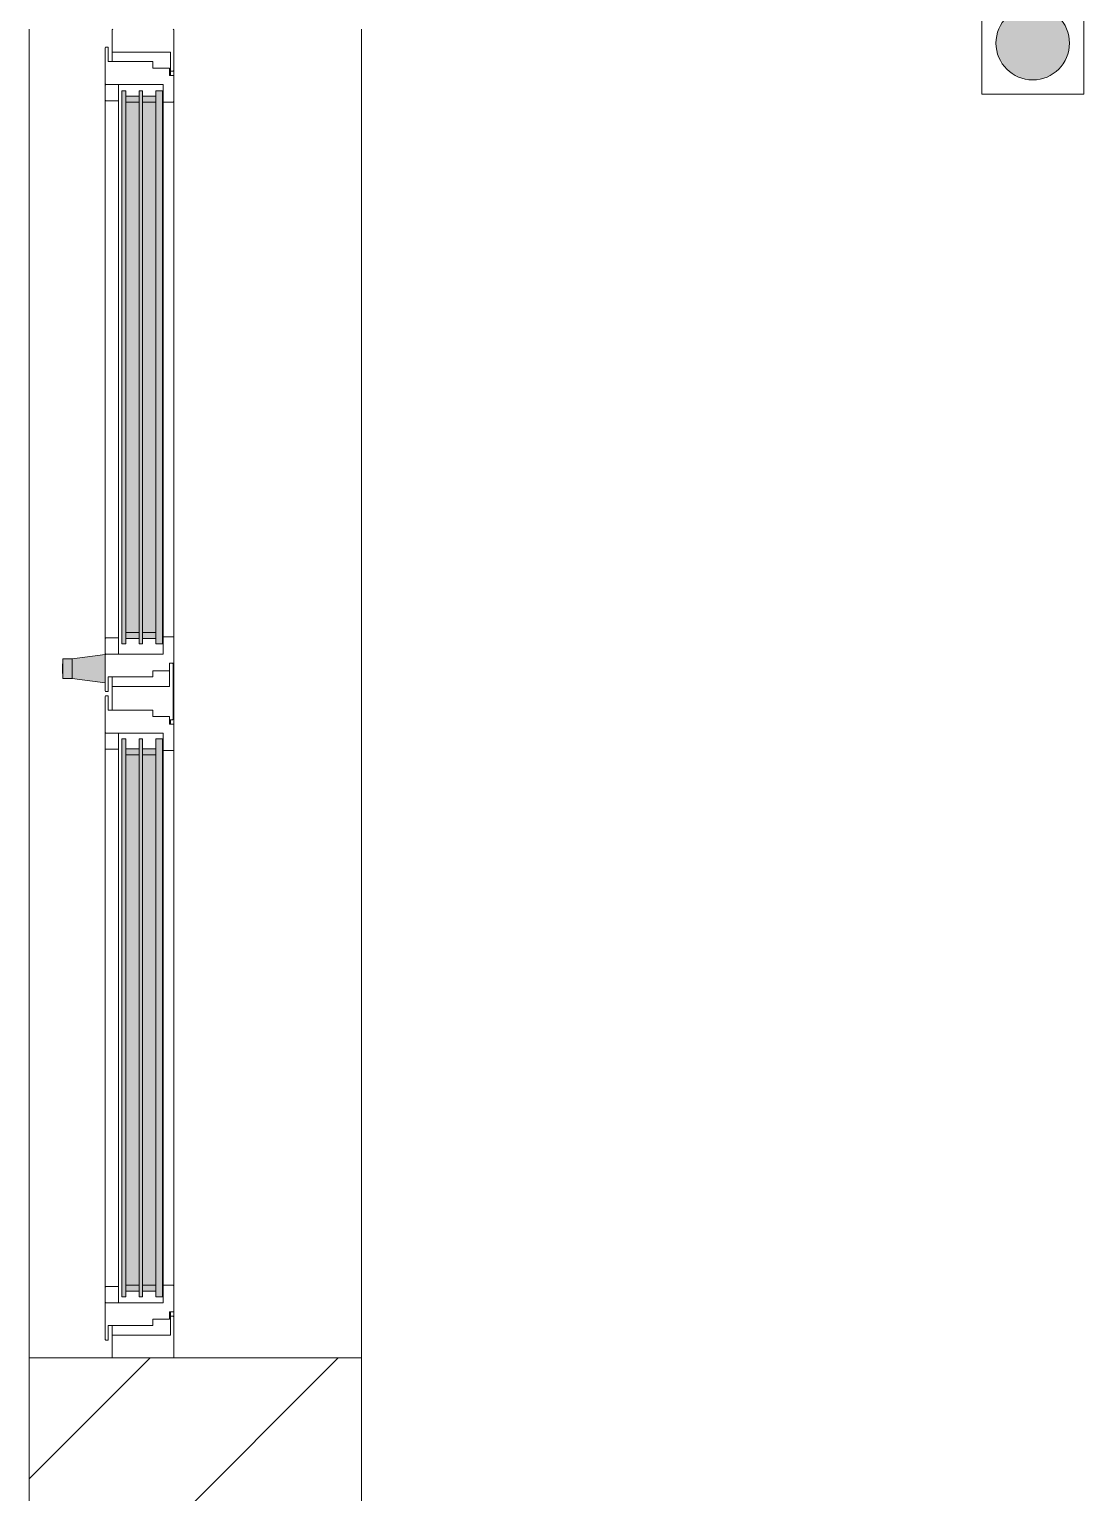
# Model space of a CAD drawing. Header units: millimetres. Extents: x 1680 to 166026, y 35966 to 91121.
# Drawn here: x 124690 to 125960, y 63123 to 64885 of the extents above; entities that cross this region are included whole.
import ezdxf

# ---------------------------------------------------------------- set-up
doc = ezdxf.new("R2010")
doc.units = ezdxf.units.MM
doc.layers.add('A-GLAZ', color=151, linetype='Continuous', lineweight=18)

# ---------------------------------------------------------------- blocks, each defined once
blk = doc.blocks.new('plan')
at = {"layer": 'A-GLAZ', "lineweight": 20, "true_color": 0x939598}
h = blk.add_hatch(color=252, dxfattribs=at)
h.paths.add_polyline_path([(495783.6, -194812.2), (495788.6, -194812.2), (495788.6, -194146.2), (495783.6, -194146.2), (495783.6, -194770.9)], flags=0)
h.paths.add_polyline_path([(495808.6, -194812.2), (495808.6, -194146.2), (495804.6, -194146.2), (495804.6, -194812.2)], flags=0)
h.paths.add_polyline_path([(495824.6, -194812.2), (495832.6, -194812.2), (495832.6, -194146.2), (495824.6, -194146.2), (495824.6, -194770.9)], flags=0)
h = blk.add_hatch(color=252, dxfattribs=at)
h.paths.add_polyline_path([(495804.6, -194805.7), (495804.6, -194798.7), (495788.6, -194798.7), (495788.6, -194805.7)], flags=0)
h.paths.add_polyline_path([(495808.6, -194805.7), (495824.6, -194805.7), (495824.6, -194798.7), (495808.6, -194798.7)], flags=0)
h.paths.add_polyline_path([(495808.6, -194159.8), (495824.6, -194159.8), (495824.6, -194152.8), (495808.6, -194152.8)], flags=0)
h.paths.add_polyline_path([(495804.6, -194159.8), (495804.6, -194152.8), (495788.6, -194152.8), (495788.6, -194159.8)], flags=0)
for points in [[(495804.6, -194798.7), (495804.6, -194159.8), (495788.6, -194159.8), (495788.6, -194798.7)], [(495824.6, -194798.7), (495824.6, -194159.8), (495808.6, -194159.8), (495808.6, -194798.7)], [(495723.9, -194854.1), (495723.9, -194830.3), (495712.4, -194830.8), (495712.4, -194854.1)], [(495763.6, -194859.2), (495763.5, -194825.3), (495729, -194829.7), (495723.9, -194830.7), (495723.9, -194854.1), (495763.5, -194859.2)], [(495712.1, -194846.7), (495712.4, -194846.5), (495712.1, -194846.7)], [(495788.6, -195584.7), (495804.6, -195584.7), (495804.6, -194945.8), (495788.6, -194945.8), (495788.6, -195444.2)], [(495824.6, -195584.7), (495824.6, -194945.8), (495808.6, -194945.8), (495808.6, -195584.7)]]:
    blk.add_hatch(color=252, dxfattribs=at).paths.add_polyline_path(points, flags=0)
h = blk.add_hatch(color=252, dxfattribs=at)
h.paths.add_polyline_path([(495783.6, -195598.7), (495788.6, -195598.7), (495788.6, -194926.7), (495783.6, -194926.7), (495783.6, -195444.2)], flags=0)
h.paths.add_polyline_path([(495808.6, -195598.7), (495808.6, -194926.7), (495804.6, -194926.7), (495804.6, -195598.7)], flags=0)
h.paths.add_polyline_path([(495824.6, -195598.7), (495832.6, -195598.7), (495832.6, -194926.7), (495824.6, -194926.7), (495824.6, -195444.2)], flags=0)
h = blk.add_hatch(color=252, dxfattribs=at)
h.paths.add_polyline_path([(495824.6, -195591.7), (495824.6, -195584.7), (495808.6, -195584.7), (495808.6, -195591.7)], flags=0)
h.paths.add_polyline_path([(495804.6, -195591.7), (495804.6, -195584.7), (495788.6, -195584.7), (495788.6, -195591.7)], flags=0)
h.paths.add_polyline_path([(495824.6, -194945.8), (495824.6, -194938.8), (495808.6, -194938.8), (495808.6, -194945.8)], flags=0)
h.paths.add_polyline_path([(495804.6, -194945.8), (495804.6, -194938.8), (495788.6, -194938.8), (495788.6, -194945.8)], flags=0)
at = {"color": 252, "lineweight": 20, "true_color": 0x939598}
for p, q in [((495672.1, -195672.2), (495672.1, -194072.2)), ((496072.1, -194072.2), (496072.1, -195672.2)), ((495772.9, -195672.2), (495672.1, -195672.2)), ((495672.1, -195672.2), (495672.1, -200002.2)), ((496072.1, -195672.2), (495845.3, -195672.2)), ((496072.1, -196872.2), (496072.1, -195672.2))]:
    blk.add_line(p, q, dxfattribs=at)
at = {"color": 252, "linetype": 'Continuous', "lineweight": 20, "true_color": 0x939598}
for p, q in [((495672.1, -195817.9), (495817.8, -195672.2)), ((495672.1, -196044.1), (496044, -195672.2))]:
    blk.add_line(p, q, dxfattribs=at)
at = {"layer": 'A-GLAZ', "color": 252, "lineweight": 20, "true_color": 0x939598}
for p, q in [((495772.1, -194099.8), (495772.1, -194073)), ((495846.1, -194073), (495846.1, -194122)), ((495763.6, -194137.9), (495763.6, -194094.5)), ((495764.4, -194093.7), (495767.1, -194093.7)), ((495767.1, -194093.7), (495767.1, -194111.2)), ((495767.1, -194111.2), (495821.1, -194111.2)), ((495842.1, -194099.8), (495772.1, -194099.8)), ((495772.1, -194111.2), (495772.1, -194099.8)), ((495821.1, -194111.2), (495821.1, -194118.9)), ((495842.1, -194122.8), (495842.1, -194099.8)), ((495821.1, -194118.9), (495841.1, -194118.9)), ((495841.1, -194118.9), (495841.1, -194127.8)), ((495841.1, -194127.8), (495845.3, -194127.8)), ((495845.3, -194122.7), (495842.1, -194122.8)), ((495842.1, -194127.8), (495842.1, -194122.8)), ((495846.1, -194128.6), (495846.1, -194122)), ((495846.1, -194128.6), (495846.1, -194159)), ((495763.6, -194137.9), (495763.6, -194139.5)), ((495763.6, -194157.5), (495763.6, -194139.5)), ((495833.6, -194138.7), (495764.4, -194138.7)), ((495764.4, -194138.7), (495779.7, -194138.7)), ((495779.7, -194138.7), (495779.7, -194158.3)), ((495783.6, -194146.2), (495788.6, -194146.2)), ((495783.6, -194812.2), (495783.6, -194146.2)), ((495788.6, -194146.2), (495788.6, -194812.2)), ((495804.6, -194146.2), (495808.6, -194146.2)), ((495804.6, -194812.2), (495804.6, -194146.2)), ((495808.6, -194146.2), (495808.6, -194812.2)), ((495824.6, -194146.2), (495832.6, -194146.2)), ((495824.6, -194812.2), (495824.6, -194146.2)), ((495832.6, -194146.2), (495832.6, -194812.2)), ((495833.6, -194159.8), (495833.6, -194138.7)), ((495763.6, -194157.5), (495763.6, -194806)), ((495779.7, -194158.3), (495764.4, -194158.3)), ((495779.7, -194158.3), (495779.7, -194805.2)), ((495788.6, -194152.8), (495804.6, -194152.8)), ((495788.6, -194159.8), (495788.6, -194152.8)), ((495804.6, -194159.8), (495788.6, -194159.8)), ((495804.6, -194152.8), (495804.6, -194159.8)), ((495808.6, -194159.8), (495808.6, -194152.8)), ((495808.6, -194152.8), (495824.6, -194152.8)), ((495824.6, -194159.8), (495808.6, -194159.8)), ((495824.6, -194152.8), (495824.6, -194159.8)), ((495845.3, -194159.8), (495833.6, -194159.8)), ((495833.6, -194803.7), (495833.6, -194159.8)), ((495846.1, -194804.5), (495846.1, -194159)), ((495788.6, -194805.7), (495788.6, -194798.7)), ((495788.6, -194798.7), (495804.6, -194798.7)), ((495804.6, -194798.7), (495804.6, -194805.7)), ((495808.6, -194798.7), (495824.6, -194798.7)), ((495808.6, -194805.7), (495808.6, -194798.7)), ((495824.6, -194798.7), (495824.6, -194805.7)), ((495763.6, -194823.9), (495763.6, -194806)), ((495764.4, -194805.2), (495779.7, -194805.2)), ((495779.7, -194805.2), (495779.7, -194824.7)), ((495788.6, -194812.2), (495783.6, -194812.2)), ((495804.6, -194805.7), (495788.6, -194805.7)), ((495808.6, -194812.2), (495804.6, -194812.2)), ((495824.6, -194805.7), (495808.6, -194805.7)), ((495832.6, -194812.2), (495824.6, -194812.2)), ((495833.6, -194803.7), (495845.3, -194803.7)), ((495833.6, -194824.7), (495833.6, -194803.7)), ((495846.1, -194804.5), (495846.1, -194834.9)), ((495712.4, -194836.3), (495712.1, -194836.3)), ((495712.1, -194846.7), (495712.1, -194836.3)), ((495712.1, -194836.3), (495712.4, -194836.3)), ((495723.9, -194830.3), (495712.4, -194830.3)), ((495712.4, -194830.7), (495712.4, -194830.3)), ((495712.4, -194831.7), (495712.4, -194830.7)), ((495712.4, -194833.3), (495712.4, -194831.7)), ((495712.4, -194835.5), (495712.4, -194833.3)), ((495712.4, -194838), (495712.4, -194835.5)), ((495712.4, -194840.8), (495712.4, -194838)), ((495723.9, -194830.3), (495763.6, -194825.2)), ((495723.9, -194831), (495723.9, -194830.3)), ((495723.9, -194832.8), (495723.9, -194831)), ((495723.9, -194835.9), (495723.9, -194832.8)), ((495723.9, -194840), (495723.9, -194835.9)), ((495763.6, -194823.9), (495763.6, -194825.2)), ((495763.6, -194825.2), (495763.6, -194859.2)), ((495764.4, -194824.7), (495833.6, -194824.7)), ((495779.7, -194824.7), (495764.4, -194824.7)), ((495841.1, -194835.7), (495841.1, -194844.6)), ((495845.3, -194835.7), (495841.1, -194835.7)), ((495841.1, -194835.7), (495844.6, -194835.7)), ((495841.1, -194863.7), (495841.1, -194835.7)), ((495845.4, -194836.5), (495845.4, -194902.9)), ((495846.1, -194909.6), (495846.1, -194834.9)), ((495712.1, -194846.7), (495712.1, -194848.1)), ((495712.1, -194848.1), (495712.1, -194846.7)), ((495712.1, -194846.8), (495712.1, -194846.7)), ((495712.1, -194847.4), (495712.1, -194846.7)), ((495712.1, -194848.1), (495712.1, -194847.4)), ((495712.1, -194847.4), (495712.4, -194847.4)), ((495712.1, -194848.1), (495712.4, -194848.1)), ((495712.1, -194848.1), (495712.4, -194848.1)), ((495712.1, -194848.1), (495712.4, -194848.1)), ((495712.4, -194843.7), (495712.4, -194840.8)), ((495712.4, -194846.5), (495712.4, -194843.7)), ((495712.4, -194849), (495712.4, -194846.5)), ((495712.4, -194851.2), (495712.4, -194849)), ((495712.4, -194852.8), (495712.4, -194851.2)), ((495712.4, -194853.8), (495712.4, -194852.8)), ((495712.4, -194854.1), (495712.4, -194853.8)), ((495712.4, -194854.1), (495723.9, -194854.1)), ((495723.9, -194844.5), (495723.9, -194840)), ((495723.9, -194848.6), (495723.9, -194844.5)), ((495723.9, -194851.7), (495723.9, -194848.6)), ((495723.9, -194853.5), (495723.9, -194851.7)), ((495723.9, -194854.1), (495723.9, -194853.5)), ((495763.6, -194859.2), (495723.9, -194854.1)), ((495767.1, -194852.2), (495767.1, -194869.7)), ((495821.1, -194852.2), (495767.1, -194852.2)), ((495772.1, -194863.7), (495772.1, -194852.2)), ((495821.1, -194844.6), (495821.1, -194852.2)), ((495841.1, -194844.6), (495821.1, -194844.6)), ((495763.6, -194868.9), (495763.6, -194859.2)), ((495767.1, -194869.7), (495764.4, -194869.7)), ((495772.1, -194863.7), (495841.1, -194863.7)), ((495772.1, -194892.2), (495772.1, -194863.7)), ((495763.6, -194918.9), (495763.6, -194875.5)), ((495764.4, -194874.7), (495767.1, -194874.7)), ((495767.1, -194874.7), (495767.1, -194892.2)), ((495767.1, -194892.2), (495821.1, -194892.2)), ((495821.1, -194892.2), (495772.1, -194892.2)), ((495821.1, -194892.2), (495821.1, -194899.9)), ((495821.1, -194899.9), (495821.1, -194892.2)), ((495821.1, -194899.9), (495841.1, -194899.9)), ((495841.1, -194899.9), (495821.1, -194899.9)), ((495841.1, -194899.9), (495841.1, -194908.8)), ((495841.1, -194903.7), (495841.1, -194899.9)), ((495844.6, -194903.7), (495841.1, -194903.7)), ((495841.1, -194908.8), (495845.3, -194908.8)), ((495842.1, -194908.8), (495842.1, -194903.7)), ((495763.6, -194918.9), (495763.6, -194920.5)), ((495763.6, -194938.5), (495763.6, -194920.5)), ((495833.6, -194919.7), (495764.4, -194919.7)), ((495764.4, -194919.7), (495779.7, -194919.7)), ((495779.7, -194919.7), (495779.7, -194939.3)), ((495783.6, -194926.7), (495788.6, -194926.7)), ((495783.6, -195598.7), (495783.6, -194926.7)), ((495788.6, -194926.7), (495788.6, -195598.7)), ((495804.6, -194926.7), (495808.6, -194926.7)), ((495804.6, -195598.7), (495804.6, -194926.7)), ((495808.6, -194926.7), (495808.6, -195598.7)), ((495824.6, -194926.7), (495832.6, -194926.7)), ((495824.6, -195598.7), (495824.6, -194926.7)), ((495832.6, -194926.7), (495832.6, -195598.7)), ((495833.6, -194940.8), (495833.6, -194919.7)), ((495846.1, -194909.6), (495846.1, -194940)), ((495763.6, -194938.5), (495763.6, -195587)), ((495779.7, -194939.3), (495764.4, -194939.3)), ((495779.7, -194939.3), (495779.7, -195586.2)), ((495788.6, -194938.8), (495804.6, -194938.8)), ((495788.6, -194945.8), (495788.6, -194938.8)), ((495804.6, -194938.8), (495804.6, -194945.8)), ((495808.6, -194938.8), (495824.6, -194938.8)), ((495808.6, -194945.8), (495808.6, -194938.8)), ((495824.6, -194938.8), (495824.6, -194945.8)), ((495845.3, -194940.8), (495833.6, -194940.8)), ((495833.6, -195584.7), (495833.6, -194940.8)), ((495846.1, -195585.5), (495846.1, -194940)), ((495804.6, -194945.8), (495788.6, -194945.8)), ((495824.6, -194945.8), (495808.6, -194945.8)), ((495763.6, -195604.9), (495763.6, -195587)), ((495764.4, -195586.2), (495779.7, -195586.2)), ((495779.7, -195586.2), (495779.7, -195605.7)), ((495788.6, -195591.7), (495788.6, -195584.7)), ((495788.6, -195584.7), (495804.6, -195584.7)), ((495804.6, -195591.7), (495788.6, -195591.7)), ((495804.6, -195584.7), (495804.6, -195591.7)), ((495808.6, -195591.7), (495808.6, -195584.7)), ((495808.6, -195584.7), (495824.6, -195584.7)), ((495824.6, -195591.7), (495808.6, -195591.7)), ((495824.6, -195584.7), (495824.6, -195591.7)), ((495833.6, -195584.7), (495845.3, -195584.7)), ((495833.6, -195605.7), (495833.6, -195584.7)), ((495846.1, -195585.5), (495846.1, -195615.9)), ((495763.6, -195604.9), (495763.6, -195606.5)), ((495763.6, -195649.9), (495763.6, -195606.5)), ((495764.4, -195605.7), (495833.6, -195605.7)), ((495779.7, -195605.7), (495764.4, -195605.7)), ((495788.6, -195598.7), (495783.6, -195598.7)), ((495808.6, -195598.7), (495804.6, -195598.7)), ((495832.6, -195598.7), (495824.6, -195598.7)), ((495821.1, -195625.6), (495821.1, -195633.2)), ((495841.1, -195625.6), (495821.1, -195625.6)), ((495841.1, -195616.7), (495841.1, -195625.6)), ((495845.3, -195616.7), (495841.1, -195616.7)), ((495842.1, -195621.7), (495842.1, -195616.7)), ((495842.1, -195621.7), (495845.3, -195621.7)), ((495842.1, -195644.7), (495842.1, -195621.7)), ((495846.1, -195622.5), (495846.1, -195615.9)), ((495846.1, -195622.5), (495846.1, -195671.4)), ((495767.1, -195633.2), (495767.1, -195650.7)), ((495821.1, -195633.2), (495767.1, -195633.2)), ((495772.1, -195644.7), (495772.1, -195633.2)), ((495772.1, -195644.7), (495842.1, -195644.7)), ((495772.1, -195671.4), (495772.1, -195644.7)), ((495767.1, -195650.7), (495764.4, -195650.7)), ((495845.3, -195672.2), (495772.9, -195672.2))]:
    blk.add_line(p, q, dxfattribs=at)
for centre, start, end in [((495772.9, -194073), 90, 180), ((495845.3, -194073), 0, 90), ((495764.4, -194094.5), 90, 180), ((495845.3, -194122), 266.2624, 0), ((495845.3, -194128.6), 0, 90), ((495764.4, -194137.9), 180, 270), ((495764.4, -194139.5), 90, 180), ((495764.4, -194157.5), 180, 270), ((495845.3, -194159), 270, 0), ((495764.4, -194806), 90, 180), ((495845.3, -194804.5), 0, 90), ((495764.4, -194823.9), 180, 270), ((495764.4, -194825.5), 90, 180), ((495844.6, -194836.5), 0, 90), ((495845.3, -194834.9), 270, 0), ((495764.4, -194868.9), 180, 270), ((495764.4, -194875.5), 90, 180), ((495844.6, -194902.9), 270, 0), ((495845.3, -194909.6), 0, 90), ((495764.4, -194918.9), 180, 270), ((495764.4, -194920.5), 90, 180), ((495764.4, -194938.5), 180, 270), ((495845.3, -194940), 270, 0), ((495764.4, -195587), 90, 180), ((495845.3, -195585.5), 0, 90), ((495764.4, -195604.9), 180, 270), ((495764.4, -195606.5), 90, 180), ((495845.3, -195615.9), 270, 0), ((495845.3, -195622.5), 0, 93.7376), ((495764.4, -195649.9), 180, 270), ((495772.9, -195671.4), 180, 270), ((495845.3, -195671.4), 270, 0)]:
    blk.add_arc(centre, 0.8, start, end, dxfattribs=at)
blk = doc.blocks.new('A$C513457DA')
at = {"lineweight": 13}
h = blk.add_hatch(color=20, dxfattribs=at)
h.set_gradient(color1=(255, 63, 0), one_color=1, tint=1, name='SPHERICAL')
h.paths.add_polyline_path([(0, 65.5, 1), (131.1, 65.5, 1)])
at = {"color": 7, "lineweight": 13}
blk.add_circle((65.5, 65.5, 13.2), 65.5, dxfattribs=at)
blk = doc.blocks.new('asdasdasda')
at = {"color": 7, "lineweight": 5}
blk.add_lwpolyline([(61.4, 61.4), (61.4, -61.4), (-61.4, -61.4), (-61.4, 61.4)], close=True, dxfattribs=at)
at = {"color": 7, "lineweight": 13, "xscale": -0.6762847886416495, "yscale": 0.6762847886416495, "zscale": 0.6762847886416495, "rotation": 180}
blk.add_blockref('A$C513457DA', (-44.3, 44.3, -9), dxfattribs=at)

msp = doc.modelspace()

# ---------------------------------------------------------------- block references
for name, p in [('plan', (-370982.2, 258957.2)), ('asdasdasda', (125898.4, 64868.3))]:
    msp.add_blockref(name, p)

doc.saveas('drawing.dxf')
